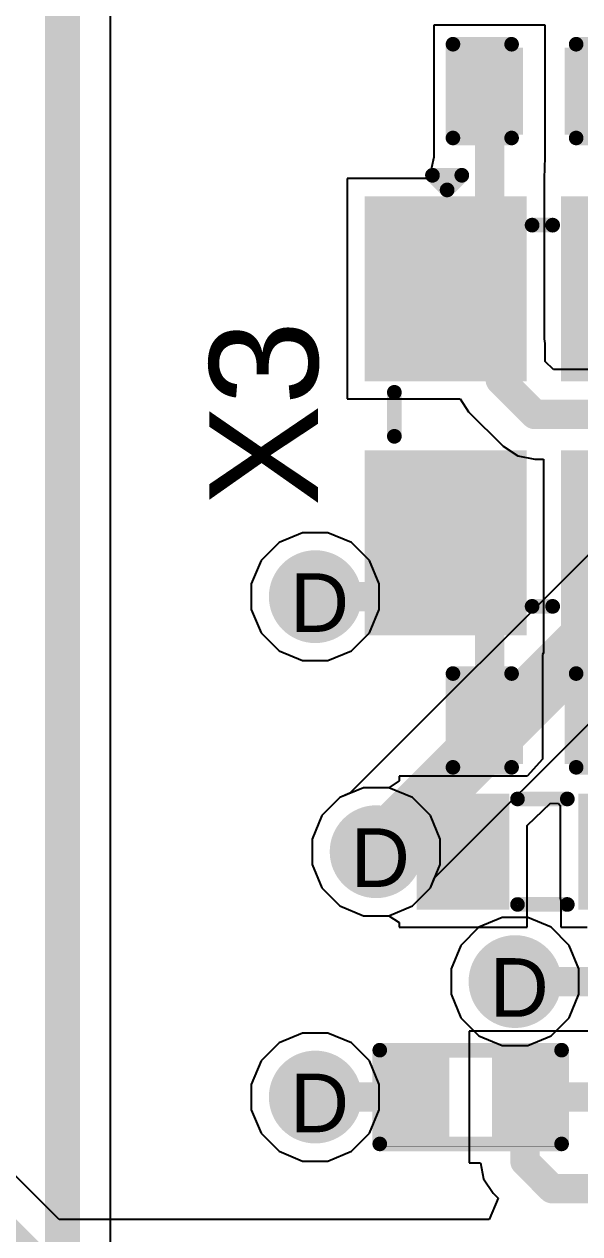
# Model space of a CAD drawing. Header units: inches. Extents: x 0 to 5401, y 0 to 5414.
# Drawn here: x 99.97 to 104.78, y 60.92 to 71.4 of the extents above; entities that cross this region are included whole.
import ezdxf

# ---------------------------------------------------------------- set-up
doc = ezdxf.new("R2010")
doc.units = ezdxf.units.IN
for name, color, linetype in [('Bottom Layer', 5, 'Continuous'), ('Bottom Solder', 6, 'Continuous'), ('Drill Drawing', 1, 'Continuous'), ('Layer 1', 16, 'Continuous'), ('Layer 2', 76, 'Continuous'), ('Top Layer', 1, 'Continuous'), ('Top Overlay', 2, 'Continuous'), ('Top Paste', 8, 'Continuous'), ('Top Solder', 216, 'Continuous'), ('Via Holes', 16, 'Continuous')]:
    doc.layers.add(name, color=color, linetype=linetype)
doc.styles.add('Arial', font='', dxfattribs={"height": 0.2})
doc.styles.get('Arial').set_extended_font_data('Arial')

# ---------------------------------------------------------------- blocks, each defined once
blk = doc.blocks.new('SMD3225_4P_7')
at = {"layer": 'Top Layer'}
for points in [[(-1.8, 1.45), (-0.4, 1.45), (-0.4, 0.25), (-1.8, 0.25)], [(0.4, 1.45), (1.8, 1.45), (1.8, 0.25), (0.4, 0.25)], [(-1.8, -0.25), (-0.4, -0.25), (-0.4, -1.45), (-1.8, -1.45)], [(0.4, -0.25), (1.8, -0.25), (1.8, -1.45), (0.4, -1.45)]]:
    blk.add_hatch(color=1, dxfattribs=at).paths.add_polyline_path(points)
at = {"layer": 'Top Paste'}
for points in [[(-1.8, 1.45), (-0.4, 1.45), (-0.4, 0.25), (-1.8, 0.25)], [(0.4, 1.45), (1.8, 1.45), (1.8, 0.25), (0.4, 0.25)], [(-1.8, -0.25), (-0.4, -0.25), (-0.4, -1.45), (-1.8, -1.45)], [(0.4, -0.25), (1.8, -0.25), (1.8, -1.45), (0.4, -1.45)]]:
    blk.add_hatch(color=8, dxfattribs=at).paths.add_polyline_path(points)
at = {"layer": 'Top Solder'}
for points in [[(-1.902, 1.552), (-0.298, 1.552), (-0.298, 0.148), (-1.902, 0.148)], [(0.298, 1.552), (1.902, 1.552), (1.902, 0.148), (0.298, 0.148)], [(-1.902, -0.148), (-0.298, -0.148), (-0.298, -1.552), (-1.902, -1.552)], [(0.298, -0.148), (1.902, -0.148), (1.902, -1.552), (0.298, -1.552)]]:
    blk.add_hatch(color=216, dxfattribs=at).paths.add_polyline_path(points)
at = {"layer": 'Top Overlay'}
for points in [[(0.178, 1.295, 0.127, 0.127, 0), (-0.203, 1.295, 0.127, 0.127, 0)], [(-1.651, -0.102, 0.127, 0.127, 0), (-1.651, 0.076, 0.127, 0.127, 0)], [(1.651, -0.102, 0.127, 0.127, 0), (1.651, 0.076, 0.127, 0.127, 0)], [(-2.083, -0.965, 0.127, 0.127, 0), (-2.083, -0.711, 0.127, 0.127, 0)], [(-1.956, -0.838, 0.127, 0.127, 0), (-2.083, -0.711, 0.127, 0.127, 0)], [(-2.083, -0.965, 0.127, 0.127, 0), (-1.956, -0.838, 0.127, 0.127, 0)], [(0.178, -1.295, 0.127, 0.127, 0), (-0.203, -1.295, 0.127, 0.127, 0)]]:
    blk.add_lwpolyline(points, format="xyseb", dxfattribs=at)
for points in [[(-0.235, 1.295, 0.0635, 0.0635, 1), (-0.171, 1.295, 0.0635, 0.0635, 1)], [(0.146, 1.295, 0.0635, 0.0635, 1), (0.21, 1.295, 0.0635, 0.0635, 1)], [(-1.683, 0.076, 0.0635, 0.0635, 1), (-1.619, 0.076, 0.0635, 0.0635, 1)], [(1.619, 0.076, 0.0635, 0.0635, 1), (1.683, 0.076, 0.0635, 0.0635, 1)], [(-1.683, -0.102, 0.0635, 0.0635, 1), (-1.619, -0.102, 0.0635, 0.0635, 1)], [(1.619, -0.102, 0.0635, 0.0635, 1), (1.683, -0.102, 0.0635, 0.0635, 1)], [(-2.115, -0.711, 0.0635, 0.0635, 1), (-2.051, -0.711, 0.0635, 0.0635, 1)], [(-2.115, -0.711, 0.0635, 0.0635, 1), (-2.051, -0.711, 0.0635, 0.0635, 1)], [(-1.988, -0.838, 0.0635, 0.0635, 1), (-1.924, -0.838, 0.0635, 0.0635, 1)], [(-1.988, -0.838, 0.0635, 0.0635, 1), (-1.924, -0.838, 0.0635, 0.0635, 1)], [(-2.115, -0.965, 0.0635, 0.0635, 1), (-2.051, -0.965, 0.0635, 0.0635, 1)], [(-2.115, -0.965, 0.0635, 0.0635, 1), (-2.051, -0.965, 0.0635, 0.0635, 1)], [(-0.235, -1.295, 0.0635, 0.0635, 1), (-0.171, -1.295, 0.0635, 0.0635, 1)], [(0.146, -1.295, 0.0635, 0.0635, 1), (0.21, -1.295, 0.0635, 0.0635, 1)]]:
    blk.add_lwpolyline(points, format="xyseb", close=True, dxfattribs=at)
blk = doc.blocks.new('R___0402_66')
at = {"layer": 'Top Layer'}
for points in [[(-0.699, -0.318), (-0.699, 0.318), (-0.241, 0.318), (-0.241, -0.318)], [(0.241, -0.318), (0.241, 0.318), (0.699, 0.318), (0.699, -0.318)]]:
    blk.add_hatch(color=1, dxfattribs=at).paths.add_polyline_path(points)
at = {"layer": 'Top Paste'}
for points in [[(-0.699, -0.318), (-0.699, 0.318), (-0.241, 0.318), (-0.241, -0.318)], [(0.241, -0.318), (0.241, 0.318), (0.699, 0.318), (0.699, -0.318)]]:
    blk.add_hatch(color=8, dxfattribs=at).paths.add_polyline_path(points)
at = {"layer": 'Top Solder'}
for points in [[(-0.754, -0.373), (-0.754, 0.373), (-0.186, 0.373), (-0.186, -0.373)], [(0.186, -0.373), (0.186, 0.373), (0.754, 0.373), (0.754, -0.373)]]:
    blk.add_hatch(color=216, dxfattribs=at).paths.add_polyline_path(points)
at = {"layer": 'Top Overlay'}
for points in [[(-0.787, 0.406, 0.127, 0.127, 0), (0.787, 0.406, 0.127, 0.127, 0)], [(-0.787, -0.406, 0.127, 0.127, 0), (-0.787, 0.406, 0.127, 0.127, 0)], [(0.787, -0.406, 0.127, 0.127, 0), (0.787, 0.406, 0.127, 0.127, 0)], [(-0.787, -0.406, 0.127, 0.127, 0), (0.787, -0.406, 0.127, 0.127, 0)], [(-0.813, -0.432, 0.00323, 0.00323, 0), (0.813, -0.432, 0.00323, 0.00323, 0)]]:
    blk.add_lwpolyline(points, format="xyseb", dxfattribs=at)
for points in [[(-0.819, 0.406, 0.0635, 0.0635, 1), (-0.756, 0.406, 0.0635, 0.0635, 1)], [(-0.819, 0.406, 0.0635, 0.0635, 1), (-0.756, 0.406, 0.0635, 0.0635, 1)], [(0.756, 0.406, 0.0635, 0.0635, 1), (0.819, 0.406, 0.0635, 0.0635, 1)], [(0.756, 0.406, 0.0635, 0.0635, 1), (0.819, 0.406, 0.0635, 0.0635, 1)], [(-0.819, -0.406, 0.0635, 0.0635, 1), (-0.756, -0.406, 0.0635, 0.0635, 1)], [(-0.819, -0.406, 0.0635, 0.0635, 1), (-0.756, -0.406, 0.0635, 0.0635, 1)], [(0.756, -0.406, 0.0635, 0.0635, 1), (0.819, -0.406, 0.0635, 0.0635, 1)], [(0.756, -0.406, 0.0635, 0.0635, 1), (0.819, -0.406, 0.0635, 0.0635, 1)], [(-0.814, -0.432, 0.00161, 0.00161, 1), (-0.812, -0.432, 0.00161, 0.00161, 1)], [(0.812, -0.432, 0.00161, 0.00161, 1), (0.814, -0.432, 0.00161, 0.00161, 1)]]:
    blk.add_lwpolyline(points, format="xyseb", close=True, dxfattribs=at)
blk = doc.blocks.new('IND_0603__1608_M_______201')
at = {"layer": 'Top Layer'}
for points in [[(-1, 0.4), (-0.4, 0.4), (-0.4, -0.4), (-1, -0.4)], [(0.4, 0.4), (1, 0.4), (1, -0.4), (0.4, -0.4)]]:
    blk.add_hatch(color=1, dxfattribs=at).paths.add_polyline_path(points)
at = {"layer": 'Top Paste'}
for points in [[(-1, 0.4), (-0.4, 0.4), (-0.4, -0.4), (-1, -0.4)], [(0.4, 0.4), (1, 0.4), (1, -0.4), (0.4, -0.4)]]:
    blk.add_hatch(color=8, dxfattribs=at).paths.add_polyline_path(points)
at = {"layer": 'Top Solder'}
for points in [[(-1.102, 0.502), (-0.298, 0.502), (-0.298, -0.502), (-1.102, -0.502)], [(0.298, 0.502), (1.102, 0.502), (1.102, -0.502), (0.298, -0.502)]]:
    blk.add_hatch(color=216, dxfattribs=at).paths.add_polyline_path(points)
at = {"layer": 'Top Overlay'}
for points in [[(0.229, 0.457, 0.127, 0.127, 0), (-0.203, 0.457, 0.127, 0.127, 0)], [(0.229, -0.457, 0.127, 0.127, 0), (-0.203, -0.457, 0.127, 0.127, 0)]]:
    blk.add_lwpolyline(points, format="xyseb", dxfattribs=at)
for points in [[(-0.235, 0.457, 0.0635, 0.0635, 1), (-0.171, 0.457, 0.0635, 0.0635, 1)], [(0.197, 0.457, 0.0635, 0.0635, 1), (0.26, 0.457, 0.0635, 0.0635, 1)], [(-0.235, -0.457, 0.0635, 0.0635, 1), (-0.171, -0.457, 0.0635, 0.0635, 1)], [(0.197, -0.457, 0.0635, 0.0635, 1), (0.26, -0.457, 0.0635, 0.0635, 1)]]:
    blk.add_lwpolyline(points, format="xyseb", close=True, dxfattribs=at)
blk = doc.blocks.new('C___0402_262')
at = {"layer": 'Top Layer'}
for points in [[(-0.699, -0.318), (-0.699, 0.318), (-0.241, 0.318), (-0.241, -0.318)], [(0.241, -0.318), (0.241, 0.318), (0.699, 0.318), (0.699, -0.318)]]:
    blk.add_hatch(color=1, dxfattribs=at).paths.add_polyline_path(points)
at = {"layer": 'Top Paste'}
for points in [[(-0.699, -0.318), (-0.699, 0.318), (-0.241, 0.318), (-0.241, -0.318)], [(0.241, -0.318), (0.241, 0.318), (0.699, 0.318), (0.699, -0.318)]]:
    blk.add_hatch(color=8, dxfattribs=at).paths.add_polyline_path(points)
at = {"layer": 'Top Solder'}
for points in [[(-0.758, -0.377), (-0.758, 0.377), (-0.181, 0.377), (-0.181, -0.377)], [(0.181, -0.377), (0.181, 0.377), (0.758, 0.377), (0.758, -0.377)]]:
    blk.add_hatch(color=216, dxfattribs=at).paths.add_polyline_path(points)
at = {"layer": 'Top Overlay'}
for points in [[(-0.787, -0.406, 0.127, 0.127, 0), (-0.787, 0.406, 0.127, 0.127, 0)], [(-0.787, 0.406, 0.127, 0.127, 0), (-0.279, 0.406, 0.127, 0.127, 0)], [(0.279, 0.406, 0.127, 0.127, 0), (0.787, 0.406, 0.127, 0.127, 0)], [(0.787, -0.406, 0.127, 0.127, 0), (0.787, 0.406, 0.127, 0.127, 0)], [(-0.787, -0.406, 0.127, 0.127, 0), (-0.279, -0.406, 0.127, 0.127, 0)], [(0.279, -0.406, 0.127, 0.127, 0), (0.787, -0.406, 0.127, 0.127, 0)]]:
    blk.add_lwpolyline(points, format="xyseb", dxfattribs=at)
for points in [[(-0.819, 0.406, 0.0635, 0.0635, 1), (-0.756, 0.406, 0.0635, 0.0635, 1)], [(-0.819, 0.406, 0.0635, 0.0635, 1), (-0.756, 0.406, 0.0635, 0.0635, 1)], [(-0.311, 0.406, 0.0635, 0.0635, 1), (-0.248, 0.406, 0.0635, 0.0635, 1)], [(0.248, 0.406, 0.0635, 0.0635, 1), (0.311, 0.406, 0.0635, 0.0635, 1)], [(0.756, 0.406, 0.0635, 0.0635, 1), (0.819, 0.406, 0.0635, 0.0635, 1)], [(0.756, 0.406, 0.0635, 0.0635, 1), (0.819, 0.406, 0.0635, 0.0635, 1)], [(-0.819, -0.406, 0.0635, 0.0635, 1), (-0.756, -0.406, 0.0635, 0.0635, 1)], [(-0.819, -0.406, 0.0635, 0.0635, 1), (-0.756, -0.406, 0.0635, 0.0635, 1)], [(-0.311, -0.406, 0.0635, 0.0635, 1), (-0.248, -0.406, 0.0635, 0.0635, 1)], [(0.248, -0.406, 0.0635, 0.0635, 1), (0.311, -0.406, 0.0635, 0.0635, 1)], [(0.756, -0.406, 0.0635, 0.0635, 1), (0.819, -0.406, 0.0635, 0.0635, 1)], [(0.756, -0.406, 0.0635, 0.0635, 1), (0.819, -0.406, 0.0635, 0.0635, 1)]]:
    blk.add_lwpolyline(points, format="xyseb", close=True, dxfattribs=at)
blk = doc.blocks.new('C___0402_265')
at = {"layer": 'Top Layer'}
for points in [[(-0.699, -0.318), (-0.699, 0.318), (-0.241, 0.318), (-0.241, -0.318)], [(0.241, -0.318), (0.241, 0.318), (0.699, 0.318), (0.699, -0.318)]]:
    blk.add_hatch(color=1, dxfattribs=at).paths.add_polyline_path(points)
at = {"layer": 'Top Paste'}
for points in [[(-0.699, -0.318), (-0.699, 0.318), (-0.241, 0.318), (-0.241, -0.318)], [(0.241, -0.318), (0.241, 0.318), (0.699, 0.318), (0.699, -0.318)]]:
    blk.add_hatch(color=8, dxfattribs=at).paths.add_polyline_path(points)
at = {"layer": 'Top Solder'}
for points in [[(-0.758, -0.377), (-0.758, 0.377), (-0.181, 0.377), (-0.181, -0.377)], [(0.181, -0.377), (0.181, 0.377), (0.758, 0.377), (0.758, -0.377)]]:
    blk.add_hatch(color=216, dxfattribs=at).paths.add_polyline_path(points)
at = {"layer": 'Top Overlay'}
for points in [[(-0.787, 0.406, 0.127, 0.127, 0), (-0.787, -0.406, 0.127, 0.127, 0)], [(-0.279, 0.406, 0.127, 0.127, 0), (-0.787, 0.406, 0.127, 0.127, 0)], [(0.787, 0.406, 0.127, 0.127, 0), (0.279, 0.406, 0.127, 0.127, 0)], [(0.787, 0.406, 0.127, 0.127, 0), (0.787, -0.406, 0.127, 0.127, 0)], [(-0.279, -0.406, 0.127, 0.127, 0), (-0.787, -0.406, 0.127, 0.127, 0)], [(0.787, -0.406, 0.127, 0.127, 0), (0.279, -0.406, 0.127, 0.127, 0)]]:
    blk.add_lwpolyline(points, format="xyseb", dxfattribs=at)
for points in [[(-0.819, 0.406, 0.0635, 0.0635, 1), (-0.756, 0.406, 0.0635, 0.0635, 1)], [(-0.819, 0.406, 0.0635, 0.0635, 1), (-0.756, 0.406, 0.0635, 0.0635, 1)], [(-0.311, 0.406, 0.0635, 0.0635, 1), (-0.248, 0.406, 0.0635, 0.0635, 1)], [(0.248, 0.406, 0.0635, 0.0635, 1), (0.311, 0.406, 0.0635, 0.0635, 1)], [(0.756, 0.406, 0.0635, 0.0635, 1), (0.819, 0.406, 0.0635, 0.0635, 1)], [(0.756, 0.406, 0.0635, 0.0635, 1), (0.819, 0.406, 0.0635, 0.0635, 1)], [(-0.819, -0.406, 0.0635, 0.0635, 1), (-0.756, -0.406, 0.0635, 0.0635, 1)], [(-0.819, -0.406, 0.0635, 0.0635, 1), (-0.756, -0.406, 0.0635, 0.0635, 1)], [(-0.311, -0.406, 0.0635, 0.0635, 1), (-0.248, -0.406, 0.0635, 0.0635, 1)], [(0.248, -0.406, 0.0635, 0.0635, 1), (0.311, -0.406, 0.0635, 0.0635, 1)], [(0.756, -0.406, 0.0635, 0.0635, 1), (0.819, -0.406, 0.0635, 0.0635, 1)], [(0.756, -0.406, 0.0635, 0.0635, 1), (0.819, -0.406, 0.0635, 0.0635, 1)]]:
    blk.add_lwpolyline(points, format="xyseb", close=True, dxfattribs=at)

msp = doc.modelspace()

# ---------------------------------------------------------------- hatches: boundary and pattern name
at = {"layer": 'Bottom Layer'}
h = msp.add_hatch(color=5, dxfattribs=at)
edge = h.paths.add_edge_path()
edge.add_arc((102.489, 66.44), 0.3, 0, 360)
h = msp.add_hatch(color=5, dxfattribs=at)
edge = h.paths.add_edge_path()
edge.add_arc((103.016, 64.231), 0.3, 0, 360)
h = msp.add_hatch(color=5, dxfattribs=at)
edge = h.paths.add_edge_path()
edge.add_arc((104.219, 63.106), 0.3, 0, 360)
h = msp.add_hatch(color=5, dxfattribs=at)
edge = h.paths.add_edge_path()
edge.add_arc((102.489, 62.106), 0.3, 0, 360)
at = {"layer": 'Bottom Solder'}
h = msp.add_hatch(color=6, dxfattribs=at)
edge = h.paths.add_edge_path()
edge.add_arc((102.489, 66.44), 0.402, 0, 360)
h = msp.add_hatch(color=6, dxfattribs=at)
edge = h.paths.add_edge_path()
edge.add_arc((103.016, 64.231), 0.402, 0, 360)
h = msp.add_hatch(color=6, dxfattribs=at)
edge = h.paths.add_edge_path()
edge.add_arc((104.219, 63.106), 0.402, 0, 360)
h = msp.add_hatch(color=6, dxfattribs=at)
edge = h.paths.add_edge_path()
edge.add_arc((102.489, 62.106), 0.402, 0, 360)
at = {"layer": 'Layer 1'}
h = msp.add_hatch(color=16, dxfattribs=at)
edge = h.paths.add_edge_path()
edge.add_arc((102.489, 66.44), 0.3, 0, 360)
h = msp.add_hatch(color=16, dxfattribs=at)
edge = h.paths.add_edge_path()
edge.add_arc((103.016, 64.231), 0.3, 0, 360)
h = msp.add_hatch(color=16, dxfattribs=at)
edge = h.paths.add_edge_path()
edge.add_arc((104.219, 63.106), 0.3, 0, 360)
h = msp.add_hatch(color=16, dxfattribs=at)
edge = h.paths.add_edge_path()
edge.add_arc((102.489, 62.106), 0.3, 0, 360)
at = {"layer": 'Layer 2'}
h = msp.add_hatch(color=76, dxfattribs=at)
edge = h.paths.add_edge_path()
edge.add_arc((102.489, 66.44), 0.3, 0, 360)
h = msp.add_hatch(color=76, dxfattribs=at)
edge = h.paths.add_edge_path()
edge.add_arc((103.016, 64.231), 0.3, 0, 360)
h = msp.add_hatch(color=76, dxfattribs=at)
edge = h.paths.add_edge_path()
edge.add_arc((104.219, 63.106), 0.3, 0, 360)
h = msp.add_hatch(color=76, dxfattribs=at)
edge = h.paths.add_edge_path()
edge.add_arc((102.489, 62.106), 0.3, 0, 360)
at = {"layer": 'Top Layer'}
h = msp.add_hatch(color=1, dxfattribs=at)
edge = h.paths.add_edge_path()
edge.add_arc((102.489, 66.44), 0.3, 0, 360)
h = msp.add_hatch(color=1, dxfattribs=at)
edge = h.paths.add_edge_path()
edge.add_arc((103.016, 64.231), 0.3, 0, 360)
h = msp.add_hatch(color=1, dxfattribs=at)
edge = h.paths.add_edge_path()
edge.add_arc((104.219, 63.106), 0.3, 0, 360)
h = msp.add_hatch(color=1, dxfattribs=at)
edge = h.paths.add_edge_path()
edge.add_arc((102.489, 62.106), 0.3, 0, 360)
at = {"layer": 'Top Solder'}
h = msp.add_hatch(color=216, dxfattribs=at)
edge = h.paths.add_edge_path()
edge.add_arc((102.489, 66.44), 0.402, 0, 360)
h = msp.add_hatch(color=216, dxfattribs=at)
edge = h.paths.add_edge_path()
edge.add_arc((103.016, 64.231), 0.402, 0, 360)
h = msp.add_hatch(color=216, dxfattribs=at)
edge = h.paths.add_edge_path()
edge.add_arc((104.219, 63.106), 0.402, 0, 360)
h = msp.add_hatch(color=216, dxfattribs=at)
edge = h.paths.add_edge_path()
edge.add_arc((102.489, 62.106), 0.402, 0, 360)
at = {"layer": 'Via Holes'}
h = msp.add_hatch(color=7, dxfattribs=at)
edge = h.paths.add_edge_path()
edge.add_arc((102.489, 66.44), 0.15, 0, 360)
h = msp.add_hatch(color=7, dxfattribs=at)
edge = h.paths.add_edge_path()
edge.add_arc((103.016, 64.231), 0.15, 0, 360)
h = msp.add_hatch(color=7, dxfattribs=at)
edge = h.paths.add_edge_path()
edge.add_arc((104.219, 63.106), 0.15, 0, 360)
h = msp.add_hatch(color=7, dxfattribs=at)
edge = h.paths.add_edge_path()
edge.add_arc((102.489, 62.106), 0.15, 0, 360)

# ---------------------------------------------------------------- linework, layer by layer
at = {"layer": 'Bottom Layer'}
for p, q in [((100.714, 24.122), (100.714, 77.24)), ((106.762, 68.709), (102.789, 64.737)), ((103.522, 64.004), (107.342, 67.825)), ((102.702, 64.701), (102.546, 64.545)), ((102.789, 64.737), (102.702, 64.701)), ((102.546, 64.545), (102.462, 64.341)), ((102.462, 64.341), (102.462, 64.121)), ((102.462, 64.121), (102.546, 63.917)), ((102.546, 63.917), (102.702, 63.761)), ((103.33, 63.761), (103.486, 63.917)), ((103.486, 63.917), (103.522, 64.004)), ((102.702, 63.761), (102.906, 63.677)), ((103.126, 63.677), (103.33, 63.761)), ((102.906, 63.677), (103.126, 63.677))]:
    msp.add_line(p, q, dxfattribs=at)
for points in [[(100.299, 23.951, 0.305, 0.305, 0), (100.299, 77.24, 0.305, 0.305, 0)], [(103.016, 64.231, 0.508, 0.508, 0), (107.128, 68.343, 0.508, 0.508, 0)]]:
    msp.add_lwpolyline(points, format="xyseb", dxfattribs=at)
msp.add_lwpolyline([(102.889, 64.231, 0.254, 0.254, 1), (103.143, 64.231, 0.254, 0.254, 1)], format="xyseb", close=True, dxfattribs=at)
at = {"layer": 'Layer 1'}
for p, q in [((102.906, 64.785), (102.702, 64.701)), ((103.126, 64.785), (102.906, 64.785)), ((103.33, 64.701), (103.126, 64.785)), ((102.702, 64.701), (102.546, 64.545)), ((103.486, 64.545), (103.33, 64.701)), ((102.546, 64.545), (102.462, 64.341)), ((103.57, 64.341), (103.486, 64.545)), ((102.462, 64.341), (102.462, 64.121)), ((103.57, 64.121), (103.57, 64.341)), ((102.462, 64.121), (102.546, 63.917)), ((103.486, 63.917), (103.57, 64.121)), ((102.546, 63.917), (102.702, 63.761)), ((103.33, 63.761), (103.486, 63.917)), ((102.702, 63.761), (102.906, 63.677)), ((103.126, 63.677), (103.33, 63.761)), ((102.906, 63.677), (103.126, 63.677))]:
    msp.add_line(p, q, dxfattribs=at)
at = {"layer": 'Layer 2'}
for p, q in [((102.379, 66.994), (102.175, 66.909)), ((102.599, 66.994), (102.379, 66.994)), ((102.803, 66.909), (102.599, 66.994)), ((102.175, 66.909), (102.019, 66.754)), ((102.959, 66.754), (102.803, 66.909)), ((102.019, 66.754), (101.935, 66.55)), ((103.043, 66.55), (102.959, 66.754)), ((101.935, 66.55), (101.935, 66.33)), ((103.043, 66.33), (103.043, 66.55)), ((101.935, 66.33), (102.019, 66.126)), ((102.959, 66.126), (103.043, 66.33)), ((102.019, 66.126), (102.175, 65.97)), ((102.803, 65.97), (102.959, 66.126)), ((102.175, 65.97), (102.379, 65.886)), ((102.599, 65.886), (102.803, 65.97)), ((102.379, 65.886), (102.599, 65.886)), ((102.906, 64.785), (102.702, 64.701)), ((103.126, 64.785), (102.906, 64.785)), ((103.33, 64.701), (103.126, 64.785)), ((102.702, 64.701), (102.546, 64.545)), ((103.486, 64.545), (103.33, 64.701)), ((102.546, 64.545), (102.462, 64.341)), ((103.57, 64.341), (103.486, 64.545)), ((102.462, 64.341), (102.462, 64.121)), ((103.57, 64.121), (103.57, 64.341)), ((102.462, 64.121), (102.546, 63.917)), ((103.486, 63.917), (103.57, 64.121)), ((102.546, 63.917), (102.702, 63.761)), ((103.33, 63.761), (103.486, 63.917)), ((102.702, 63.761), (102.906, 63.677)), ((103.126, 63.677), (103.33, 63.761)), ((102.906, 63.677), (103.126, 63.677)), ((104.109, 63.66), (103.905, 63.576)), ((104.329, 63.66), (104.109, 63.66)), ((104.533, 63.576), (104.329, 63.66)), ((103.905, 63.576), (103.749, 63.42)), ((104.688, 63.42), (104.533, 63.576)), ((103.749, 63.42), (103.665, 63.216)), ((104.773, 63.216), (104.688, 63.42)), ((103.665, 63.216), (103.665, 62.996)), ((104.773, 62.996), (104.773, 63.216)), ((103.665, 62.996), (103.749, 62.792)), ((104.688, 62.792), (104.773, 62.996)), ((103.749, 62.792), (103.905, 62.636)), ((104.533, 62.636), (104.688, 62.792)), ((102.379, 62.66), (102.175, 62.576)), ((102.599, 62.66), (102.379, 62.66)), ((102.803, 62.576), (102.599, 62.66)), ((102.175, 62.576), (102.019, 62.42)), ((102.959, 62.42), (102.803, 62.576)), ((103.905, 62.636), (104.109, 62.552)), ((104.109, 62.552), (104.329, 62.552)), ((104.329, 62.552), (104.533, 62.636)), ((102.019, 62.42), (101.935, 62.216)), ((103.043, 62.216), (102.959, 62.42)), ((101.935, 62.216), (101.935, 61.996)), ((103.043, 61.996), (103.043, 62.216)), ((101.935, 61.996), (102.019, 61.792)), ((102.959, 61.792), (103.043, 61.996)), ((102.019, 61.792), (102.175, 61.636)), ((102.803, 61.636), (102.959, 61.792)), ((102.175, 61.636), (102.379, 61.552)), ((102.599, 61.552), (102.803, 61.636)), ((102.379, 61.552), (102.599, 61.552))]:
    msp.add_line(p, q, dxfattribs=at)
at = {"layer": 'Top Layer'}
for p, q in [((104.481, 71.39), (103.516, 71.39)), ((103.516, 71.39), (103.516, 70.247)), ((104.481, 70.261), (104.481, 71.39)), ((103.516, 70.247), (103.475, 70.061)), ((103.516, 70.247), (103.516, 70.247)), ((104.473, 70.061), (104.481, 70.247)), ((104.481, 70.247), (104.481, 70.261)), ((104.481, 70.247), (104.481, 70.247)), ((103.475, 70.061), (102.765, 70.061)), ((102.765, 70.061), (102.765, 68.153)), ((104.473, 68.672), (104.473, 70.061)), ((104.473, 70.061), (104.473, 70.061)), ((104.48, 68.634), (104.473, 68.672)), ((104.48, 68.478), (104.48, 68.634)), ((104.552, 68.407), (104.48, 68.478)), ((107.408, 68.407), (104.552, 68.407)), ((102.765, 68.153), (103.743, 68.153)), ((103.743, 68.153), (103.817, 68.042)), ((103.817, 68.042), (104.116, 67.744)), ((104.116, 67.744), (104.242, 67.659)), ((104.242, 67.659), (104.391, 67.63)), ((104.391, 67.63), (104.465, 67.63)), ((104.465, 67.63), (104.465, 65.953)), ((104.465, 65.953), (104.456, 65.94)), ((104.456, 65.94), (104.456, 65.94)), ((104.456, 65.94), (104.456, 65.033)), ((104.456, 65.033), (104.323, 64.885)), ((104.262, 64.885), (103.215, 64.885)), ((103.215, 64.885), (103.215, 64.844)), ((104.323, 64.885), (104.262, 64.885)), ((102.906, 64.785), (102.702, 64.701)), ((103.126, 64.785), (102.906, 64.785)), ((103.215, 64.844), (103.126, 64.785)), ((102.702, 64.701), (102.546, 64.545)), ((104.323, 64.457), (104.525, 64.651)), ((104.525, 64.651), (104.596, 64.649)), ((104.596, 64.649), (104.61, 64.631)), ((102.546, 64.545), (102.462, 64.341)), ((104.61, 64.631), (104.61, 63.831)), ((104.323, 63.577), (104.323, 64.457)), ((102.462, 64.341), (102.462, 64.121)), ((102.462, 64.121), (102.546, 63.917)), ((102.546, 63.917), (102.702, 63.761)), ((104.61, 63.831), (104.615, 63.806)), ((102.702, 63.761), (102.906, 63.677)), ((104.615, 63.806), (104.615, 63.577)), ((102.906, 63.677), (103.126, 63.677)), ((103.126, 63.677), (103.215, 63.618)), ((103.215, 63.618), (103.215, 63.577)), ((103.215, 63.577), (104.323, 63.577)), ((104.615, 63.577), (104.844, 63.577)), ((105.36, 62.678), (103.823, 62.678)), ((103.823, 62.678), (103.823, 61.535)), ((100.271, 61.044), (99.141, 62.173)), ((103.823, 61.535), (103.919, 61.535)), ((103.919, 61.535), (103.946, 61.399)), ((103.946, 61.399), (104.03, 61.273)), ((104.072, 61.231), (103.994, 61.044)), ((104.03, 61.273), (104.072, 61.231)), ((103.994, 61.044), (100.271, 61.044))]:
    msp.add_line(p, q, dxfattribs=at)
for points in [[(103.999, 69.487, 0.254, 0.254, 0), (103.999, 70.819, 0.254, 0.254, 0)], [(103.619, 69.107, 0.254, 0.254, 0), (103.999, 69.487, 0.254, 0.254, 0)], [(103.619, 69.107, 0.254, 0.254, 0), (104.092, 68.634, 0.254, 0.254, 0)], [(104.092, 68.317, 0.254, 0.254, 0), (104.092, 68.634, 0.254, 0.254, 0)], [(104.092, 68.317, 0.254, 0.254, 0), (104.391, 68.018, 0.254, 0.254, 0)], [(104.391, 68.018, 0.254, 0.254, 0), (107.408, 68.018, 0.254, 0.254, 0)], [(103.619, 66.907, 0.254, 0.254, 0), (103.999, 66.527, 0.254, 0.254, 0)], [(103.999, 65.368, 0.254, 0.254, 0), (103.999, 66.527, 0.254, 0.254, 0)], [(102.489, 66.44, 0.254, 0.254, 0), (103.016, 66.44, 0.254, 0.254, 0)], [(103.016, 64.231, 0.381, 0.381, 0), (103.769, 64.231, 0.381, 0.381, 0)], [(104.219, 63.106, 0.254, 0.254, 0), (105.169, 63.106, 0.254, 0.254, 0)], [(98.753, 62.012, 0.254, 0.254, 0), (100.11, 60.655, 0.254, 0.254, 0)], [(102.489, 62.106, 0.254, 0.254, 0), (103.365, 62.106, 0.254, 0.254, 0)], [(104.305, 61.548, 0.254, 0.254, 0), (104.305, 62.106, 0.254, 0.254, 0)], [(104.305, 62.106, 0.254, 0.254, 0), (105.169, 62.106, 0.254, 0.254, 0)], [(104.305, 61.548, 0.254, 0.254, 0), (104.54, 61.312, 0.254, 0.254, 0)], [(104.54, 61.312, 0.254, 0.254, 0), (107.116, 61.312, 0.254, 0.254, 0)]]:
    msp.add_lwpolyline(points, format="xyseb", dxfattribs=at)
for points in [[(103.935, 70.819, 0.127, 0.127, 1), (104.062, 70.819, 0.127, 0.127, 1)], [(103.935, 69.487, 0.127, 0.127, 1), (104.062, 69.487, 0.127, 0.127, 1)], [(103.935, 69.487, 0.127, 0.127, 1), (104.062, 69.487, 0.127, 0.127, 1)], [(103.555, 69.107, 0.127, 0.127, 1), (103.682, 69.107, 0.127, 0.127, 1)], [(103.555, 69.107, 0.127, 0.127, 1), (103.682, 69.107, 0.127, 0.127, 1)], [(104.028, 68.634, 0.127, 0.127, 1), (104.155, 68.634, 0.127, 0.127, 1)], [(104.028, 68.634, 0.127, 0.127, 1), (104.155, 68.634, 0.127, 0.127, 1)], [(104.028, 68.317, 0.127, 0.127, 1), (104.155, 68.317, 0.127, 0.127, 1)], [(104.028, 68.317, 0.127, 0.127, 1), (104.155, 68.317, 0.127, 0.127, 1)], [(104.327, 68.018, 0.127, 0.127, 1), (104.454, 68.018, 0.127, 0.127, 1)], [(104.327, 68.018, 0.127, 0.127, 1), (104.454, 68.018, 0.127, 0.127, 1)], [(103.555, 66.907, 0.127, 0.127, 1), (103.682, 66.907, 0.127, 0.127, 1)], [(103.935, 66.527, 0.127, 0.127, 1), (104.062, 66.527, 0.127, 0.127, 1)], [(103.935, 66.527, 0.127, 0.127, 1), (104.062, 66.527, 0.127, 0.127, 1)], [(102.426, 66.44, 0.127, 0.127, 1), (102.553, 66.44, 0.127, 0.127, 1)], [(102.952, 66.44, 0.127, 0.127, 1), (103.079, 66.44, 0.127, 0.127, 1)], [(103.935, 65.368, 0.127, 0.127, 1), (104.062, 65.368, 0.127, 0.127, 1)], [(102.921, 64.231, 0.191, 0.191, 1), (103.111, 64.231, 0.191, 0.191, 1)], [(103.673, 64.231, 0.191, 0.191, 1), (103.864, 64.231, 0.191, 0.191, 1)], [(104.155, 63.106, 0.127, 0.127, 1), (104.282, 63.106, 0.127, 0.127, 1)], [(102.426, 62.106, 0.127, 0.127, 1), (102.553, 62.106, 0.127, 0.127, 1)], [(103.302, 62.106, 0.127, 0.127, 1), (103.429, 62.106, 0.127, 0.127, 1)], [(104.242, 62.106, 0.127, 0.127, 1), (104.369, 62.106, 0.127, 0.127, 1)], [(104.242, 62.106, 0.127, 0.127, 1), (104.369, 62.106, 0.127, 0.127, 1)], [(104.242, 61.548, 0.127, 0.127, 1), (104.369, 61.548, 0.127, 0.127, 1)], [(104.242, 61.548, 0.127, 0.127, 1), (104.369, 61.548, 0.127, 0.127, 1)], [(104.477, 61.312, 0.127, 0.127, 1), (104.604, 61.312, 0.127, 0.127, 1)], [(104.477, 61.312, 0.127, 0.127, 1), (104.604, 61.312, 0.127, 0.127, 1)]]:
    msp.add_lwpolyline(points, format="xyseb", close=True, dxfattribs=at)

# ---------------------------------------------------------------- block references
for name, p, rotation in [('C___0402_265', (104.469, 70.819), 180), ('SMD3225_4P_7', (104.469, 68.007), 270), ('IND_0603__1608_M_______201', (104.469, 64.231), 180)]:
    msp.add_blockref(name, p, dxfattribs=dict(rotation=rotation))
for name, p in [('C___0402_262', (104.469, 65.368)), ('R___0402_66', (103.835, 62.106))]:
    msp.add_blockref(name, p)

# ---------------------------------------------------------------- texts
at = {"layer": 'Drill Drawing', "style": 'Arial'}
for p in [(102.269, 66.135), (102.796, 63.926), (103.999, 62.801), (102.269, 61.801)]:
    msp.add_text('D', height=0.508, dxfattribs=at).set_placement(p)
at = {"layer": 'Top Overlay', "style": 'Arial'}
msp.add_text('X3', height=0.9398, rotation=90, dxfattribs=at).set_placement((102.512, 67.224))

doc.saveas('drawing.dxf')
